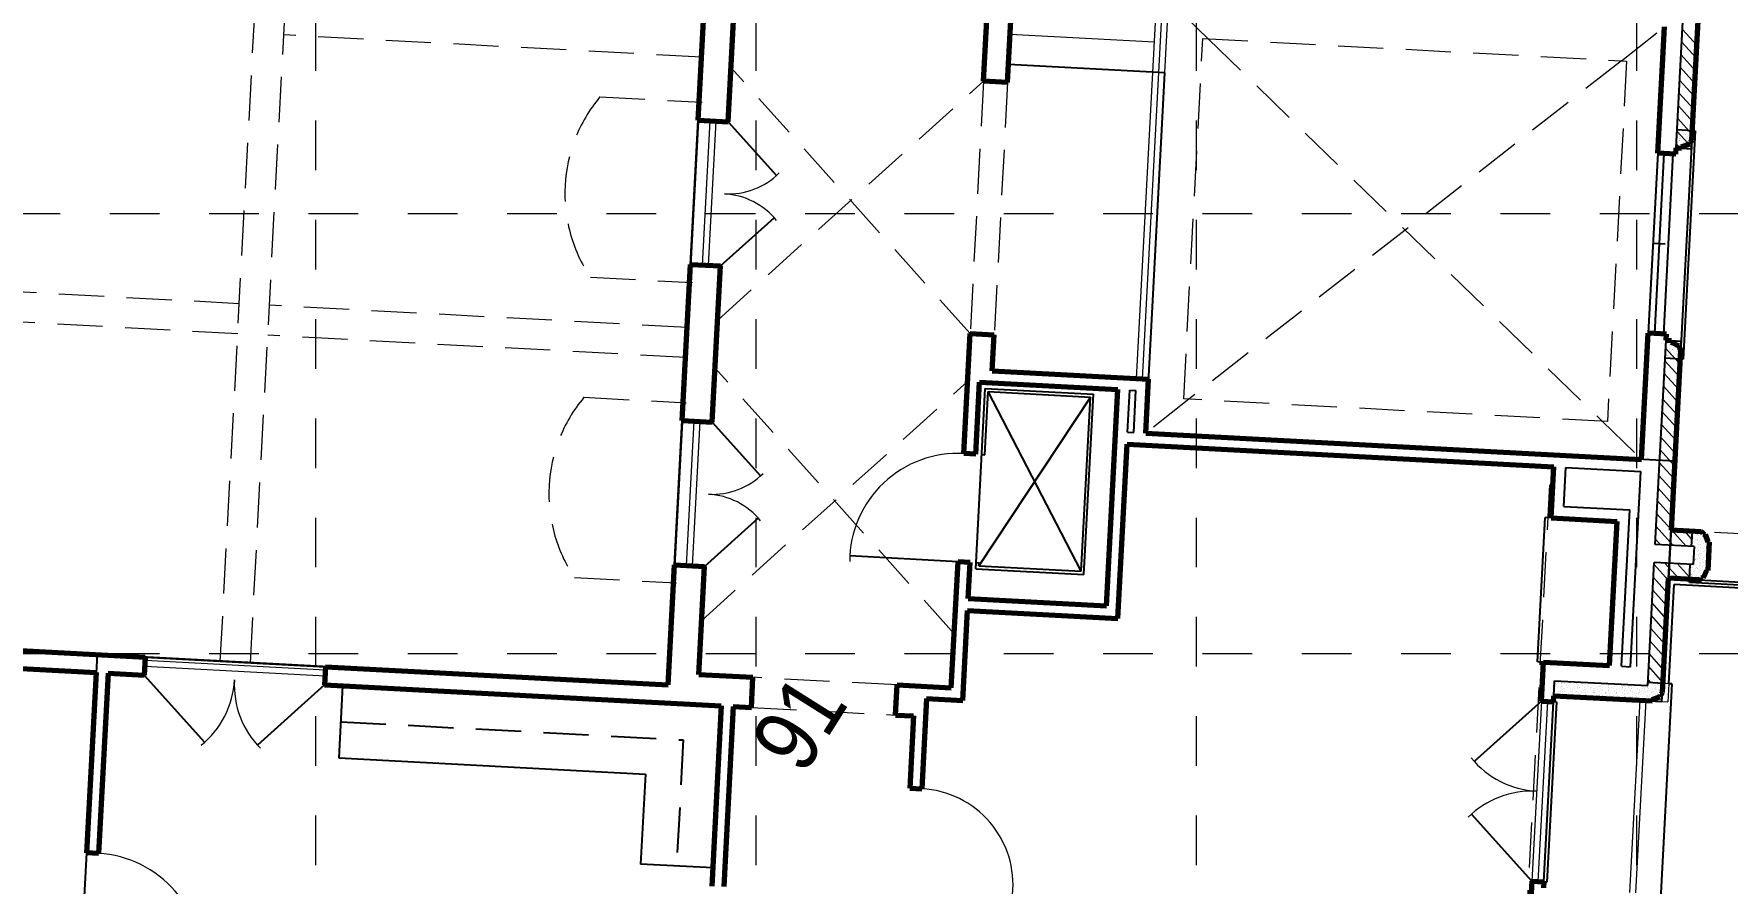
# Model space of a CAD drawing. Extents: x -66 to 9312, y 2290 to 8156.
# Drawn here: x 6432 to 6994, y 5439 to 5722 of the extents above; entities that cross this region are included whole.
import ezdxf
from ezdxf.enums import TextEntityAlignment as Align

# ---------------------------------------------------------------- set-up
doc = ezdxf.new("R2010")
doc.units = 0
doc.header["$LTSCALE"] = 120
doc.header["$MEASUREMENT"] = 0
doc.linetypes.add('HIDDEN', pattern=[0.375, 0.125, -0.125, 0.125])
doc.linetypes.add('HIDDEN2', pattern=[0.1875, 0.125, -0.0625])
doc.layers.get('0').update_dxf_attribs({"linetype": 'CONTINUOUS'})
for name, color, linetype, lineweight in [('A-Clng', 161, 'HIDDEN2', 15), ('A-Detl-05', 8, 'CONTINUOUS', 5), ('A-Flor-Case', 10, 'CONTINUOUS', 25), ('A-Flor-Strs', 11, 'CONTINUOUS', 20), ('A-Wall', 50, 'CONTINUOUS', 70), ('A-Wall-Blow', 30, 'CONTINUOUS', 25), ('A-Wall-Comp', 22, 'CONTINUOUS', 25), ('A-Wall-Patt', 12, 'CONTINUOUS', 20), ('CTEXT', 4, 'CONTINUOUS', 25)]:
    doc.layers.add(name, color=color, linetype=linetype, lineweight=lineweight)
doc.layers.add('Area', color=164, linetype='CONTINUOUS', lineweight=25, plot=False)
doc.layers.add('GRID', color=254, linetype='HIDDEN')
doc.styles.get("Standard").update_dxf_attribs({"font": 'ARIAL.TTF', "width": 0.85})

msp = doc.modelspace()

# ---------------------------------------------------------------- linework, layer by layer
at = {"color": 0, "linetype": 'ByBlock', "lineweight": -2}
for p, q in [((6662.31, 5692.4), (6678.35, 5674.56)), ((6659.76, 5644.47), (6677.61, 5660.52)), ((6657, 5592.54), (6673.05, 5574.7)), ((6654.46, 5544.61), (6672.31, 5560.66)), ((6738.66, 5546.15), (6702.71, 5548.06)), ((6468.28, 5508.43), (6488.34, 5486.12)), ((6528.19, 5505.25), (6505.89, 5485.19)), ((6932.47, 5499.81), (6910.17, 5479.75)), ((6929.29, 5439.89), (6909.23, 5462.2))]:
    msp.add_line(p, q, dxfattribs=at)
at = {"color": 0, "linetype": 'ByBlock'}
for p, q in [((6971.19, 5682.01), (6968.01, 5622.1)), ((6976.18, 5681.75), (6973, 5621.83)), ((6976.18, 5681.75), (6975.18, 5681.8)), ((6973, 5621.83), (6972, 5621.88)), ((6981.64, 5539.26), (6981.69, 5540.25)), ((7029.57, 5536.71), (6981.64, 5539.26)), ((6975.84, 5505.52), (6971.81, 5429.62)), ((6975.84, 5505.52), (6974.84, 5505.57)), ((6937.47, 5499.54), (6934.29, 5439.63)), ((6937.47, 5499.54), (6936.47, 5499.6)), ((6934.29, 5439.63), (6933.29, 5439.68))]:
    msp.add_line(p, q, dxfattribs=at)
at = {"color": 40, "linetype": 'ByBlock'}
msp.add_line((6973.19, 5681.9), (6970.01, 5621.99), dxfattribs=at)
at = {"color": 4, "linetype": 'ByBlock'}
msp.add_line((6969.6, 5652.05), (6973.59, 5651.84), dxfattribs=at)
at = {"color": 8, "linetype": 'ByBlock', "lineweight": 5}
for centre, radius, start, end in [((6662.31, 5692.4), 24, 266.9609, 314.8268), ((6659.76, 5644.47), 24, 39.0949, 86.9609), ((6738.66, 5546.15), 36, 86.9609, 179.8268), ((6657, 5592.54), 24, 266.9609, 314.8268), ((6654.46, 5544.61), 24, 39.0949, 86.9609), ((6932.47, 5499.81), 30, 219.0949, 266.9609), ((6724.94, 5438.72), 32, 354.0949, 86.9609), ((6929.29, 5439.89), 30, 86.9609, 134.8268), ((6451.21, 5413.2), 36, 354.0949, 86.9609)]:
    msp.add_arc(centre, radius, start, end, dxfattribs=at)
for centre, start_param, end_param in [((6468.28, 5508.43), 3.038529, 3.873948), ((6528.19, 5505.25), 0.732355, 1.567774)]:
    msp.add_ellipse(centre, major_axis=(-21.21, 21.21), ratio=1, start_param=start_param, end_param=end_param, dxfattribs=at)
at = {"layer": 'A-Clng', "color": 7}
for p, q in [((6493.56, 5513.1), (6510.95, 5840.63)), ((6503.55, 5512.57), (6520.94, 5840.1)), ((6821.74, 5719.99), (6808.65, 5732.7)), ((6959.05, 5712.7), (6973.42, 5723.95)), ((6653.43, 5713.9), (6514.63, 5721.27)), ((6813.63, 5600.25), (6819.99, 5720.08)), ((6819.99, 5720.08), (6960.8, 5712.6)), ((6821.74, 5719.99), (6952.69, 5592.87)), ((6742.69, 5622.04), (6663.26, 5710.38)), ((6959.05, 5712.7), (6815.38, 5600.16)), ((6960.8, 5712.6), (6954.43, 5592.77)), ((6658.81, 5626.49), (6747.14, 5705.92)), ((6747.14, 5705.92), (6742.69, 5622.04)), ((6755.13, 5705.5), (6750.68, 5621.62)), ((6619.68, 5700.67), (6653.64, 5698.87)), ((6499.87, 5631.93), (6361.07, 5639.3)), ((6616.5, 5640.76), (6650.46, 5638.96)), ((6499.34, 5621.94), (6360.54, 5629.31)), ((6648.66, 5624.03), (6509.86, 5631.4)), ((6648.13, 5614.04), (6509.33, 5621.41)), ((6737.39, 5522.18), (6657.96, 5610.52)), ((6653.5, 5526.64), (6741.84, 5606.06)), ((6614.38, 5600.81), (6648.33, 5599.01)), ((6815.38, 5600.16), (6801.01, 5588.9)), ((6954.43, 5592.77), (6813.63, 5600.25)), ((6952.69, 5592.87), (6965.78, 5580.15)), ((6927.34, 5421.97), (6935.61, 5577.75)), ((7027.47, 5553.85), (6985.53, 5556.07)), ((6611.2, 5540.9), (6645.15, 5539.1)), ((6984.68, 5540.1), (7026.62, 5537.87)), ((6718.46, 5505.16), (6670.52, 5507.71)), ((6669.99, 5497.72), (6717.93, 5495.18))]:
    msp.add_line(p, q, dxfattribs=at)
for centre in [(6658.04, 5668.59), (6652.74, 5568.74)]:
    msp.add_arc(centre, 50, 140.091, 213.8308, dxfattribs=at)
at = {"layer": 'A-Detl-05', "color": 7}
for p, q in [((6972.68, 5502.68), (6972.52, 5499.69)), ((6974.84, 5505.57), (6972.84, 5505.68)), ((6974.84, 5505.57), (6974.52, 5499.58)), ((6932.47, 5499.81), (6929.29, 5439.89)), ((6934.47, 5499.7), (6931.29, 5439.79)), ((6969.28, 5499.86), (6974.52, 5499.58)), ((6447.21, 5413.41), (6449.12, 5449.36))]:
    msp.add_line(p, q, dxfattribs=at)
at = {"layer": 'A-Flor-Case', "color": 7}
for p, q in [((6744.54, 5543.83), (6747.73, 5603.75)), ((6747.73, 5603.75), (6783.67, 5601.84)), ((6782.62, 5600.89), (6745.6, 5544.78)), ((6747.56, 5581.73), (6748.67, 5602.7)), ((6748.67, 5602.7), (6782.62, 5600.89)), ((6779.55, 5542.98), (6748.67, 5602.7)), ((6779.55, 5542.98), (6782.62, 5600.89)), ((6780.49, 5541.92), (6783.67, 5601.84)), ((6746.56, 5581.78), (6747.56, 5581.73)), ((6931.17, 5512.89), (6933.71, 5560.83)), ((6935.71, 5560.72), (6933.71, 5560.83)), ((6744.54, 5543.83), (6780.49, 5541.92)), ((6744.65, 5545.83), (6745.65, 5545.78)), ((6745.6, 5544.78), (6745.65, 5545.78)), ((6745.6, 5544.78), (6779.55, 5542.98)), ((6933.16, 5512.79), (6931.17, 5512.89)), ((6534.19, 5504.93), (6532.91, 5480.96)), ((6532.91, 5480.96), (6634.77, 5475.56)), ((6634.77, 5475.56), (6633.18, 5445.6)), ((6657.15, 5444.33), (6633.18, 5445.6))]:
    msp.add_line(p, q, dxfattribs=at)
at = {"layer": 'A-Flor-Case', "color": 7, "linetype": 'HIDDEN2'}
for p, q in [((6533.55, 5492.95), (6647.39, 5486.9)), ((6647.39, 5486.9), (6645.16, 5444.96))]:
    msp.add_line(p, q, dxfattribs=at)
at = {"layer": 'A-Flor-Strs', "color": 7}
for p, q in [((6797.97, 5607.09), (6806.35, 5764.87)), ((6799.97, 5606.98), (6808.35, 5764.76)), ((6801.97, 5606.88), (6810.34, 5764.65)), ((6755.98, 5721.48), (6803.91, 5718.93)), ((6755.45, 5711.49), (6803.38, 5708.95)), ((6653.77, 5644.79), (6656.31, 5692.72)), ((6655.77, 5644.68), (6658.31, 5692.61)), ((6648.47, 5544.93), (6651.01, 5592.86)), ((6650.46, 5544.82), (6653.01, 5592.75)), ((6468.54, 5513.42), (6528.46, 5510.24)), ((6468.44, 5511.43), (6528.35, 5508.24)), ((6961.89, 5436.16), (6965.28, 5500.07)), ((6963.89, 5436.05), (6967.28, 5499.96))]:
    msp.add_line(p, q, dxfattribs=at)
at = {"layer": 'A-Wall', "color": 7}
for p, q in [((6747.14, 5705.92), (6753.4, 5823.76)), ((6755.13, 5705.5), (6758.42, 5767.41)), ((6652.32, 5692.93), (6655.08, 5744.86)), ((6662.31, 5692.4), (6665.06, 5744.33)), ((6982.44, 5686.42), (6985.62, 5746.34)), ((6971.19, 5682.01), (6973.42, 5723.95)), ((6755.13, 5705.5), (6747.14, 5705.92)), ((6652.32, 5692.93), (6662.31, 5692.4)), ((6977.18, 5681.69), (6977.29, 5683.69)), ((6977.29, 5683.69), (6979.03, 5683.6)), ((6977.29, 5683.69), (6979.03, 5683.6)), ((6979.06, 5684.1), (6979.03, 5683.6)), ((6979.06, 5684.1), (6981.61, 5684.96)), ((6981.65, 5685.71), (6981.61, 5684.96)), ((6977.18, 5681.69), (6971.19, 5682.01)), ((6647.02, 5593.07), (6649.77, 5645)), ((6649.77, 5645), (6659.76, 5644.47)), ((6657, 5592.54), (6659.76, 5644.47)), ((6740.57, 5582.1), (6742.69, 5622.04)), ((6742.69, 5622.04), (6750.68, 5621.62)), ((6750.04, 5609.63), (6750.68, 5621.62)), ((6965.78, 5580.15), (6968.01, 5622.1)), ((6974, 5621.78), (6968.01, 5622.1)), ((6973.89, 5619.78), (6974, 5621.78)), ((6973.89, 5619.78), (6975.64, 5619.69)), ((6973.89, 5619.78), (6975.64, 5619.69)), ((6978.73, 5616.52), (6975.55, 5556.6)), ((6975.61, 5619.19), (6975.64, 5619.69)), ((6975.61, 5619.19), (6978.06, 5618.06)), ((6978.02, 5617.31), (6978.06, 5618.06)), ((6750.04, 5609.63), (6801.97, 5606.88)), ((6744.56, 5581.89), (6745.83, 5605.85)), ((6745.83, 5605.85), (6791.77, 5603.41)), ((6787.95, 5531.51), (6791.77, 5603.41)), ((6801.01, 5588.9), (6801.97, 5606.88)), ((6647.02, 5593.07), (6657, 5592.54)), ((6801.01, 5588.9), (6965.78, 5580.15)), ((6744.56, 5581.89), (6740.57, 5582.1)), ((6791.73, 5527.31), (6794.81, 5585.23)), ((6794.81, 5585.23), (6936.61, 5577.7)), ((6935.71, 5560.72), (6936.61, 5577.7)), ((6935.71, 5560.72), (6957.68, 5559.55)), ((6955.13, 5511.62), (6957.68, 5559.55)), ((6985.53, 5556.07), (6975.55, 5556.6)), ((6986.24, 5555.28), (6986.99, 5555.24)), ((6987.86, 5552.69), (6986.99, 5555.24)), ((6987.85, 5543.18), (6988.36, 5552.67)), ((6988.36, 5552.67), (6987.86, 5552.69)), ((6642.35, 5505.2), (6644.47, 5545.14)), ((6644.47, 5545.14), (6654.46, 5544.61)), ((6652.55, 5508.66), (6654.46, 5544.61)), ((6736.43, 5504.21), (6738.66, 5546.15)), ((6742.65, 5545.94), (6738.66, 5546.15)), ((6742.02, 5533.95), (6742.65, 5545.94)), ((6987.35, 5543.21), (6986.22, 5540.76)), ((6987.85, 5543.18), (6987.35, 5543.21)), ((6972.68, 5502.68), (6974.7, 5540.63)), ((6984.68, 5540.1), (6974.7, 5540.63)), ((6985.47, 5540.8), (6986.22, 5540.76)), ((6742.02, 5533.95), (6787.95, 5531.51)), ((6740.21, 5500), (6741.8, 5529.96)), ((6741.8, 5529.96), (6791.73, 5527.31)), ((6354.76, 5520.47), (6468.6, 5514.42)), ((6354.44, 5514.47), (6452.3, 5509.28)), ((6468.6, 5514.42), (6468.28, 5508.43)), ((6452.3, 5509.28), (6449.12, 5449.36)), ((6456.3, 5509.07), (6453.11, 5449.15)), ((6456.3, 5509.07), (6468.28, 5508.43)), ((6528.51, 5511.24), (6528.19, 5505.25)), ((6528.51, 5511.24), (6642.35, 5505.2)), ((6652.55, 5508.66), (6670.52, 5507.71)), ((6669.99, 5497.72), (6670.52, 5507.71)), ((6932.47, 5499.81), (6933.16, 5512.79)), ((6933.16, 5512.79), (6955.13, 5511.62)), ((6528.19, 5505.25), (6660.01, 5498.25)), ((6717.93, 5495.18), (6718.46, 5505.16)), ((6718.46, 5505.16), (6736.43, 5504.21)), ((6660.01, 5498.25), (6656.83, 5438.33)), ((6664, 5498.04), (6660.82, 5438.12)), ((6664, 5498.04), (6669.99, 5497.72)), ((6728.23, 5500.64), (6726.64, 5470.68)), ((6728.23, 5500.64), (6740.21, 5500)), ((6932.47, 5499.81), (6936.47, 5499.6)), ((6936.47, 5499.6), (6936.57, 5501.59)), ((6936.57, 5501.59), (6969.28, 5499.86)), ((6969.31, 5500.36), (6969.28, 5499.86)), ((6969.31, 5500.36), (6971.85, 5501.22)), ((6971.89, 5501.97), (6971.85, 5501.22)), ((6717.93, 5495.18), (6723.92, 5494.86)), ((6723.92, 5494.86), (6722.65, 5470.89)), ((6722.65, 5470.89), (6726.64, 5470.68)), ((6453.11, 5449.15), (6449.12, 5449.36)), ((6929.29, 5439.89), (6928.34, 5421.92)), ((6929.29, 5439.89), (6933.29, 5439.68)), ((6933.29, 5439.68), (6933.18, 5437.68))]:
    msp.add_line(p, q, dxfattribs=at)
for centre, start, end in [((6981.69, 5686.46), 266.9609, 356.9608), ((6977.98, 5616.56), 356.9608, 86.9608), ((6985.49, 5555.32), 356.9608, 86.9608), ((6984.72, 5540.84), 266.9609, 356.9608), ((6971.93, 5502.72), 266.9609, 356.9608)]:
    msp.add_arc(centre, 0.75, start, end, dxfattribs=at)
at = {"layer": 'A-Wall-Blow', "color": 7, "linetype": 'Continuous'}
for p, q in [((6649.77, 5645), (6652.32, 5692.93)), ((6983.6, 5689.36), (6979.57, 5613.47)), ((6982.6, 5689.42), (6983.6, 5689.36)), ((6979.03, 5683.6), (6982.28, 5683.42)), ((6982.44, 5686.42), (6982.28, 5683.42)), ((6975.64, 5619.69), (6978.89, 5619.51)), ((6978.73, 5616.52), (6978.89, 5619.51)), ((6979.57, 5613.47), (6978.57, 5613.52)), ((6644.47, 5545.14), (6647.02, 5593.07)), ((6974.84, 5505.57), (6976.59, 5538.52)), ((7054.48, 5534.39), (6976.59, 5538.52)), ((6468.6, 5514.42), (6528.51, 5511.24))]:
    msp.add_line(p, q, dxfattribs=at)
at = {"layer": 'A-Wall-Comp', "color": 7}
for p, q in [((6977.29, 5683.69), (6980.89, 5751.59)), ((6982.6, 5689.42), (6977.6, 5689.68)), ((6970.29, 5551.88), (6973.89, 5619.78)), ((6978.57, 5613.52), (6973.58, 5613.79)), ((6795.02, 5589.22), (6795.76, 5603.2)), ((6795.76, 5603.2), (6797.76, 5603.09)), ((6797.02, 5589.11), (6797.76, 5603.09)), ((6795.02, 5589.22), (6797.02, 5589.11)), ((6939.91, 5564.5), (6940.6, 5577.49)), ((6940.6, 5577.49), (6965.57, 5576.16)), ((6962.12, 5511.25), (6965.57, 5576.16)), ((6939.91, 5564.5), (6961.88, 5563.34)), ((6959.13, 5511.41), (6961.88, 5563.34)), ((6982.54, 5556.23), (6982.27, 5551.24)), ((6983.27, 5551.19), (6970.29, 5551.88)), ((6983.27, 5551.19), (6982.95, 5545.19)), ((6967.8, 5504.94), (6969.97, 5545.88)), ((6982.95, 5545.19), (6969.97, 5545.88)), ((6981.69, 5540.25), (6981.95, 5545.25)), ((6959.13, 5511.41), (6962.12, 5511.25)), ((6936.57, 5501.59), (6936.84, 5506.59)), ((6936.84, 5506.59), (6967.8, 5504.94)), ((6972.84, 5505.68), (6967.85, 5505.94))]:
    msp.add_line(p, q, dxfattribs=at)
at = {"layer": 'A-Wall-Patt', "color": 7}
for p, q in [((6984.11, 5717.85), (6979.38, 5723.11)), ((6983.88, 5713.61), (6979.15, 5718.87)), ((6983.43, 5705.14), (6978.7, 5710.4)), ((6983.66, 5709.38), (6978.93, 5714.63)), ((6983.21, 5700.9), (6978.48, 5706.16)), ((6982.98, 5696.67), (6978.25, 5701.92)), ((6982.53, 5688.19), (6977.8, 5693.45)), ((6982.76, 5692.43), (6978.03, 5697.69)), ((6982.31, 5683.96), (6977.58, 5689.21)), ((6977.62, 5689.17), (6977.62, 5689.17)), ((6977.79, 5689.35), (6977.79, 5689.35)), ((6977.92, 5688.1), (6977.92, 5688.1)), ((6978.21, 5689.4), (6978.21, 5689.4)), ((6978.25, 5688.88), (6978.25, 5688.88)), ((6978.98, 5689.32), (6978.98, 5689.32)), ((6979.74, 5688.71), (6979.74, 5688.71)), ((6979.84, 5688.06), (6979.84, 5688.06)), ((6980.32, 5688.07), (6980.32, 5688.07)), ((6980.5, 5688.25), (6980.5, 5688.25)), ((6980.87, 5688.31), (6980.87, 5688.31)), ((6980.91, 5689.28), (6980.91, 5689.28)), ((6981.23, 5687.91), (6981.23, 5687.91)), ((6981.34, 5689.07), (6981.34, 5689.07)), ((6981.77, 5688.03), (6981.77, 5688.03)), ((6982.28, 5689.38), (6982.28, 5689.38)), ((6978.57, 5683.62), (6977.35, 5684.98)), ((6977.37, 5685.18), (6977.37, 5685.18)), ((6977.87, 5685.4), (6977.87, 5685.4)), ((6978.24, 5683.72), (6978.24, 5683.72)), ((6978.33, 5686.12), (6978.33, 5686.12)), ((6978.36, 5687.52), (6978.36, 5687.52)), ((6978.4, 5686.83), (6978.4, 5686.83)), ((6978.42, 5686.7), (6978.42, 5686.7)), ((6978.46, 5686.17), (6978.46, 5686.17)), ((6978.51, 5686.3), (6978.51, 5686.3)), ((6978.53, 5684.13), (6978.53, 5684.13)), ((6978.57, 5684.81), (6978.57, 5684.81)), ((6978.63, 5683.99), (6978.63, 5683.99)), ((6978.69, 5687.24), (6978.69, 5687.24)), ((6978.73, 5684.15), (6978.73, 5684.15)), ((6978.84, 5686.76), (6978.84, 5686.76)), ((6979.35, 5687.13), (6979.35, 5687.13)), ((6979.58, 5685.6), (6979.58, 5685.6)), ((6979.8, 5685.36), (6979.8, 5685.36)), ((6980.76, 5686.72), (6980.76, 5686.72)), ((6980.93, 5687.49), (6980.93, 5687.49)), ((6980.94, 5687.51), (6980.94, 5687.51)), ((6980.98, 5686.96), (6980.98, 5686.96)), ((6981.03, 5685.02), (6981.03, 5685.02)), ((6981.08, 5685.6), (6981.08, 5685.6)), ((6981.08, 5684.8), (6981.08, 5684.8)), ((6981.21, 5685.2), (6981.21, 5685.2)), ((6982.05, 5686.03), (6982.05, 5686.03)), ((6982.12, 5686.27), (6982.12, 5686.27)), ((6978.48, 5611.93), (6973.76, 5617.19)), ((6974.19, 5614.62), (6974.19, 5614.62)), ((6974.36, 5614.79), (6974.36, 5614.79)), ((6974.4, 5614.75), (6974.4, 5614.75)), ((6974.45, 5617.45), (6974.45, 5617.45)), ((6974.49, 5618.67), (6974.49, 5618.67)), ((6974.73, 5614.85), (6974.73, 5614.85)), ((6974.89, 5617.96), (6974.89, 5617.96)), ((6974.96, 5619.21), (6974.96, 5619.21)), ((6975.02, 5615.25), (6975.02, 5615.25)), ((6975.06, 5617.84), (6975.06, 5617.84)), ((6975.13, 5617.03), (6975.13, 5617.03)), ((6975.17, 5616.5), (6975.17, 5616.5)), ((6975.18, 5618.36), (6975.18, 5618.36)), ((6975.21, 5615.62), (6975.21, 5615.62)), ((6975.28, 5615.14), (6975.28, 5615.14)), ((6975.37, 5616.11), (6975.37, 5616.11)), ((6975.45, 5619.61), (6975.45, 5619.61)), ((6975.51, 5618.67), (6975.51, 5618.67)), ((6978.71, 5616.17), (6975.54, 5619.69)), ((6976.07, 5616.72), (6976.07, 5616.72)), ((6976.17, 5616.57), (6976.17, 5616.57)), ((6976.33, 5614.71), (6976.33, 5614.71)), ((6976.35, 5616.74), (6976.35, 5616.74)), ((6976.37, 5617.41), (6976.37, 5617.41)), ((6977.19, 5617.57), (6977.19, 5617.57)), ((6977.28, 5615.52), (6977.28, 5615.52)), ((6977.29, 5616.07), (6977.29, 5616.07)), ((6977.57, 5615.93), (6977.57, 5615.93)), ((6977.64, 5617.82), (6977.64, 5617.82)), ((6977.68, 5617.29), (6977.68, 5617.29)), ((6977.79, 5615.93), (6977.79, 5615.93)), ((6977.85, 5615.11), (6977.85, 5615.11)), ((6978.26, 5614.67), (6978.26, 5614.67)), ((6978.26, 5607.7), (6973.53, 5612.95)), ((6975.34, 5614.32), (6975.34, 5614.32)), ((6975.38, 5613.8), (6975.38, 5613.8)), ((6977.07, 5613.69), (6977.07, 5613.69)), ((6977.89, 5614.58), (6977.89, 5614.58)), ((6977.91, 5614.52), (6977.91, 5614.52)), ((6978.45, 5614.28), (6978.45, 5614.28)), ((6977.81, 5599.22), (6973.08, 5604.48)), ((6978.03, 5603.46), (6973.31, 5608.72)), ((6977.58, 5594.99), (6972.86, 5600.24)), ((6977.36, 5590.75), (6972.63, 5596.01)), ((6976.91, 5582.28), (6972.18, 5587.53)), ((6977.13, 5586.51), (6972.41, 5591.77)), ((6976.68, 5578.04), (6971.96, 5583.3)), ((6976.46, 5573.8), (6971.73, 5579.06)), ((6976.01, 5565.33), (6971.28, 5570.59)), ((6976.23, 5569.57), (6971.51, 5574.82)), ((6975.78, 5561.09), (6971.06, 5566.35)), ((6975.56, 5556.86), (6970.83, 5562.11)), ((6972.05, 5551.78), (6970.38, 5553.64)), ((6976.29, 5551.56), (6970.61, 5557.88)), ((6980.53, 5551.33), (6975.8, 5556.59)), ((6982.4, 5553.73), (6980.03, 5556.36)), ((6982.59, 5554.83), (6982.59, 5554.83)), ((6982.89, 5554.34), (6982.89, 5554.34)), ((6983.11, 5553.92), (6983.11, 5553.92)), ((6983.55, 5553.43), (6983.55, 5553.43)), ((6983.6, 5556.13), (6983.6, 5556.13)), ((6984.07, 5554.87), (6984.07, 5554.87)), ((6984.1, 5553.14), (6984.1, 5553.14)), ((6984.25, 5555.04), (6984.25, 5555.04)), ((6984.27, 5555.78), (6984.27, 5555.78)), ((6984.31, 5555.26), (6984.31, 5555.26)), ((6984.39, 5553.55), (6984.39, 5553.55)), ((6984.42, 5553.89), (6984.42, 5553.89)), ((6984.48, 5553.07), (6984.48, 5553.07)), ((6984.52, 5554.79), (6984.52, 5554.79)), ((6985.09, 5555.87), (6985.09, 5555.87)), ((6985.44, 5555.01), (6985.44, 5555.01)), ((6985.48, 5553.39), (6985.48, 5553.39)), ((6985.81, 5552.82), (6985.81, 5552.82)), ((6986.45, 5554.75), (6986.45, 5554.75)), ((6986.64, 5553.81), (6986.64, 5553.81)), ((6986.78, 5553.76), (6986.78, 5553.76)), ((6986.93, 5554.68), (6986.93, 5554.68)), ((6986.94, 5554.22), (6986.94, 5554.22)), ((6986.95, 5553.94), (6986.95, 5553.94)), ((6987, 5553.86), (6987, 5553.86)), ((6987.04, 5553.34), (6987.04, 5553.34)), ((6987.41, 5553.35), (6987.41, 5553.35)), ((6982.48, 5552.21), (6982.48, 5552.21)), ((6982.74, 5551.23), (6982.74, 5551.23)), ((6983.3, 5548.26), (6983.3, 5548.26)), ((6983.4, 5550.88), (6983.4, 5550.88)), ((6983.83, 5550.87), (6983.83, 5550.87)), ((6983.94, 5550.03), (6983.94, 5550.03)), ((6984.07, 5547.33), (6984.07, 5547.33)), ((6984.23, 5550.44), (6984.23, 5550.44)), ((6984.37, 5549.47), (6984.37, 5549.47)), ((6984.41, 5552.18), (6984.41, 5552.18)), ((6984.52, 5552.55), (6984.52, 5552.55)), ((6984.54, 5547.82), (6984.54, 5547.82)), ((6984.63, 5551.18), (6984.63, 5551.18)), ((6984.69, 5550.37), (6984.69, 5550.37)), ((6984.73, 5549.84), (6984.73, 5549.84)), ((6984.79, 5551.82), (6984.79, 5551.82)), ((6984.84, 5548.48), (6984.84, 5548.48)), ((6984.91, 5547.66), (6984.91, 5547.66)), ((6984.95, 5547.14), (6984.95, 5547.14)), ((6984.97, 5551.99), (6984.97, 5551.99)), ((6985.12, 5548.79), (6985.12, 5548.79)), ((6985.23, 5548.22), (6985.23, 5548.22)), ((6985.28, 5551.9), (6985.28, 5551.9)), ((6985.33, 5550.84), (6985.33, 5550.84)), ((6985.51, 5548.77), (6985.51, 5548.77)), ((6985.69, 5548.94), (6985.69, 5548.94)), ((6986.29, 5549.43), (6986.29, 5549.43)), ((6986.33, 5547.59), (6986.33, 5547.59)), ((6986.34, 5552.14), (6986.34, 5552.14)), ((6986.49, 5550.7), (6986.49, 5550.7)), ((6986.53, 5549.77), (6986.53, 5549.77)), ((6986.62, 5548), (6986.62, 5548)), ((6986.78, 5551.11), (6986.78, 5551.11)), ((6987.14, 5551.97), (6987.14, 5551.97)), ((6987.15, 5548.18), (6987.15, 5548.18)), ((6987.21, 5551.16), (6987.21, 5551.16)), ((6987.25, 5550.63), (6987.25, 5550.63)), ((6987.26, 5550.8), (6987.26, 5550.8)), ((6987.35, 5549.27), (6987.35, 5549.27)), ((6987.42, 5548.45), (6987.42, 5548.45)), ((6987.46, 5547.93), (6987.46, 5547.93)), ((6987.49, 5550.72), (6987.49, 5550.72)), ((6987.66, 5549.46), (6987.66, 5549.46)), ((6987.67, 5550.89), (6987.67, 5550.89)), ((6987.82, 5552.57), (6987.82, 5552.57)), ((6988.27, 5552.1), (6988.27, 5552.1)), ((6974.66, 5539.91), (6969.93, 5545.17)), ((6978.22, 5540.44), (6973.49, 5545.7)), ((6981.73, 5541.02), (6977.73, 5545.47)), ((6982.14, 5541.64), (6982.14, 5541.64)), ((6982.19, 5544.34), (6982.19, 5544.34)), ((6982.26, 5541.9), (6982.26, 5541.9)), ((6982.26, 5541.83), (6982.26, 5541.83)), ((6982.42, 5545.01), (6982.42, 5545.01)), ((6982.44, 5542), (6982.44, 5542)), ((6982.54, 5544.98), (6982.54, 5544.98)), ((6982.6, 5544.16), (6982.6, 5544.16)), ((6982.64, 5543.64), (6982.64, 5543.64)), ((6982.75, 5542.27), (6982.75, 5542.27)), ((6982.81, 5541.46), (6982.81, 5541.46)), ((6983.11, 5543), (6983.11, 5543)), ((6983.25, 5545.56), (6983.25, 5545.56)), ((6983.28, 5542.83), (6983.28, 5542.83)), ((6983.52, 5546.82), (6983.52, 5546.82)), ((6983.62, 5543.81), (6983.62, 5543.81)), ((6983.7, 5547), (6983.7, 5547)), ((6983.78, 5546.92), (6983.78, 5546.92)), ((6983.91, 5544.22), (6983.91, 5544.22)), ((6984.07, 5541.6), (6984.07, 5541.6)), ((6984.11, 5544.3), (6984.11, 5544.3)), ((6984.22, 5546.92), (6984.22, 5546.92)), ((6984.24, 5543.77), (6984.24, 5543.77)), ((6984.42, 5543.95), (6984.42, 5543.95)), ((6984.8, 5542.57), (6984.8, 5542.57)), ((6984.96, 5545.68), (6984.96, 5545.68)), ((6985.03, 5542.96), (6985.03, 5542.96)), ((6985.05, 5545.77), (6985.05, 5545.77)), ((6985.12, 5544.95), (6985.12, 5544.95)), ((6985.16, 5544.43), (6985.16, 5544.43)), ((6985.18, 5545.52), (6985.18, 5545.52)), ((6985.26, 5544.77), (6985.26, 5544.77)), ((6985.26, 5543.06), (6985.26, 5543.06)), ((6985.33, 5542.25), (6985.33, 5542.25)), ((6985.37, 5541.72), (6985.37, 5541.72)), ((6985.98, 5541.73), (6985.98, 5541.73)), ((6985.99, 5541.56), (6985.99, 5541.56)), ((6986.04, 5544.26), (6986.04, 5544.26)), ((6986.15, 5546.88), (6986.15, 5546.88)), ((6986.17, 5544.48), (6986.17, 5544.48)), ((6986.23, 5545.72), (6986.23, 5545.72)), ((6986.3, 5541.78), (6986.3, 5541.78)), ((6986.4, 5545.89), (6986.4, 5545.89)), ((6986.46, 5544.89), (6986.46, 5544.89)), ((6986.94, 5542.67), (6986.94, 5542.67)), ((6986.96, 5542.92), (6986.96, 5542.92)), ((6987.11, 5545.48), (6987.11, 5545.48)), ((6987.12, 5542.85), (6987.12, 5542.85)), ((6987.25, 5546.72), (6987.25, 5546.72)), ((6987.34, 5543.24), (6987.34, 5543.24)), ((6987.5, 5546.35), (6987.5, 5546.35)), ((6987.57, 5546.56), (6987.57, 5546.56)), ((6987.63, 5545.74), (6987.63, 5545.74)), ((6987.67, 5545.22), (6987.67, 5545.22)), ((6987.78, 5543.85), (6987.78, 5543.85)), ((6974.21, 5531.44), (6969.48, 5536.69)), ((6974.43, 5535.67), (6969.71, 5540.93)), ((6982.86, 5540.93), (6982.86, 5540.93)), ((6983, 5540.39), (6983, 5540.39)), ((6983.46, 5540.7), (6983.46, 5540.7)), ((6983.75, 5541.11), (6983.75, 5541.11)), ((6984.93, 5540.35), (6984.93, 5540.35)), ((6984.96, 5540.72), (6984.96, 5540.72)), ((6985.14, 5540.9), (6985.14, 5540.9)), ((6986.01, 5541.37), (6986.01, 5541.37)), ((6973.99, 5527.2), (6969.26, 5532.46)), ((6973.76, 5522.96), (6969.03, 5528.22)), ((6973.31, 5514.49), (6968.58, 5519.75)), ((6973.54, 5518.73), (6968.81, 5523.98)), ((6973.09, 5510.25), (6968.36, 5515.51)), ((6972.86, 5506.02), (6968.13, 5511.27)), ((6936.75, 5504.79), (6936.75, 5504.79)), ((6936.79, 5504.26), (6936.79, 5504.26)), ((6936.9, 5502.9), (6936.9, 5502.9)), ((6936.96, 5502.08), (6936.96, 5502.08)), ((6937.17, 5505.08), (6937.17, 5505.08)), ((6937.28, 5504.54), (6937.28, 5504.54)), ((6937.35, 5505.25), (6937.35, 5505.25)), ((6937.58, 5502.44), (6937.58, 5502.44)), ((6937.74, 5505.55), (6937.74, 5505.55)), ((6938.07, 5502.2), (6938.07, 5502.2)), ((6938.19, 5506.08), (6938.19, 5506.08)), ((6938.24, 5503.14), (6938.24, 5503.14)), ((6938.28, 5505.84), (6938.28, 5505.84)), ((6938.91, 5503.03), (6938.91, 5503.03)), ((6938.95, 5504.36), (6938.95, 5504.36)), ((6939.2, 5506.39), (6939.2, 5506.39)), ((6939.2, 5504.5), (6939.2, 5504.5)), ((6939.24, 5504.76), (6939.24, 5504.76)), ((6939.27, 5505.58), (6939.27, 5505.58)), ((6939.31, 5505.05), (6939.31, 5505.05)), ((6939.41, 5503.69), (6939.41, 5503.69)), ((6939.48, 5502.87), (6939.48, 5502.87)), ((6939.52, 5502.35), (6939.52, 5502.35)), ((6939.87, 5503.98), (6939.87, 5503.98)), ((6940.05, 5504.15), (6940.05, 5504.15)), ((6940.13, 5503.12), (6940.13, 5503.12)), ((6940.17, 5503.1), (6940.17, 5503.1)), ((6940.21, 5505.8), (6940.21, 5505.8)), ((6940.29, 5506.23), (6940.29, 5506.23)), ((6940.89, 5504.98), (6940.89, 5504.98)), ((6941.13, 5504.46), (6941.13, 5504.46)), ((6941.49, 5505.03), (6941.49, 5505.03)), ((6941.62, 5502.33), (6941.62, 5502.33)), ((6941.78, 5505.44), (6941.78, 5505.44)), ((6941.82, 5505.84), (6941.82, 5505.84)), ((6941.86, 5505.92), (6941.86, 5505.92)), ((6941.93, 5504.48), (6941.93, 5504.48)), ((6941.99, 5503.66), (6941.99, 5503.66)), ((6942.03, 5506.1), (6942.03, 5506.1)), ((6942.03, 5503.14), (6942.03, 5503.14)), ((6942.09, 5503.06), (6942.09, 5503.06)), ((6942.14, 5505.76), (6942.14, 5505.76)), ((6942.57, 5502.87), (6942.57, 5502.87)), ((6942.67, 5503.79), (6942.67, 5503.79)), ((6942.75, 5503.05), (6942.75, 5503.05)), ((6943.06, 5504.42), (6943.06, 5504.42)), ((6943.59, 5503.88), (6943.59, 5503.88)), ((6943.88, 5502.59), (6943.88, 5502.59)), ((6944.02, 5503.02), (6944.02, 5503.02)), ((6944.04, 5505.7), (6944.04, 5505.7)), ((6944.07, 5505.72), (6944.07, 5505.72)), ((6944.17, 5503), (6944.17, 5503)), ((6944.33, 5506.11), (6944.33, 5506.11)), ((6944.44, 5505.27), (6944.44, 5505.27)), ((6944.5, 5504.45), (6944.5, 5504.45)), ((6944.54, 5503.93), (6944.54, 5503.93)), ((6944.56, 5504.82), (6944.56, 5504.82)), ((6944.65, 5502.56), (6944.65, 5502.56)), ((6944.74, 5505), (6944.74, 5505)), ((6944.99, 5504.38), (6944.99, 5504.38)), ((6945.21, 5504.47), (6945.21, 5504.47)), ((6945.58, 5505.82), (6945.58, 5505.82)), ((6945.95, 5502.98), (6945.95, 5502.98)), ((6945.99, 5505.68), (6945.99, 5505.68)), ((6946.29, 5502.77), (6946.29, 5502.77)), ((6946.42, 5503.27), (6946.42, 5503.27)), ((6946.71, 5503.67), (6946.71, 5503.67)), ((6946.91, 5504.34), (6946.91, 5504.34)), ((6947.02, 5505.24), (6947.02, 5505.24)), ((6947.06, 5504.72), (6947.06, 5504.72)), ((6947.16, 5503.35), (6947.16, 5503.35)), ((6947.23, 5502.53), (6947.23, 5502.53)), ((6947.26, 5503.72), (6947.26, 5503.72)), ((6947.44, 5503.9), (6947.44, 5503.9)), ((6947.76, 5505.14), (6947.76, 5505.14)), ((6947.88, 5502.94), (6947.88, 5502.94)), ((6947.92, 5505.64), (6947.92, 5505.64)), ((6948.28, 5504.72), (6948.28, 5504.72)), ((6948.84, 5504.3), (6948.84, 5504.3)), ((6948.96, 5503.94), (6948.96, 5503.94)), ((6949.24, 5505.67), (6949.24, 5505.67)), ((6949.25, 5504.35), (6949.25, 5504.35)), ((6949.42, 5505.84), (6949.42, 5505.84)), ((6949.57, 5505.5), (6949.57, 5505.5)), ((6949.68, 5504.14), (6949.68, 5504.14)), ((6949.74, 5503.32), (6949.74, 5503.32)), ((6949.78, 5502.8), (6949.78, 5502.8)), ((6949.8, 5502.9), (6949.8, 5502.9)), ((6949.85, 5505.6), (6949.85, 5505.6)), ((6949.96, 5502.62), (6949.96, 5502.62)), ((6950.14, 5502.79), (6950.14, 5502.79)), ((6950.14, 5502.7), (6950.14, 5502.7)), ((6950.3, 5505.81), (6950.3, 5505.81)), ((6950.77, 5504.26), (6950.77, 5504.26)), ((6950.98, 5503.62), (6950.98, 5503.62)), ((6951.51, 5504.62), (6951.51, 5504.62)), ((6951.73, 5502.86), (6951.73, 5502.86)), ((6951.78, 5505.57), (6951.78, 5505.57)), ((6951.8, 5505.02), (6951.8, 5505.02)), ((6951.94, 5504.57), (6951.94, 5504.57)), ((6952.12, 5504.74), (6952.12, 5504.74)), ((6952.19, 5504.93), (6952.19, 5504.93)), ((6952.25, 5504.11), (6952.25, 5504.11)), ((6952.3, 5503.59), (6952.3, 5503.59)), ((6952.4, 5502.22), (6952.4, 5502.22)), ((6952.68, 5503.38), (6952.68, 5503.38)), ((6952.7, 5504.23), (6952.7, 5504.23)), ((6952.96, 5505.57), (6952.96, 5505.57)), ((6953.66, 5502.82), (6953.66, 5502.82)), ((6953.68, 5502.52), (6953.68, 5502.52)), ((6953.7, 5505.53), (6953.7, 5505.53)), ((6953.89, 5502.18), (6953.89, 5502.18)), ((6954.05, 5505.29), (6954.05, 5505.29)), ((6954.18, 5502.59), (6954.18, 5502.59)), ((6954.62, 5504.19), (6954.62, 5504.19)), ((6954.65, 5503.46), (6954.65, 5503.46)), ((6954.77, 5504.9), (6954.77, 5504.9)), ((6954.81, 5504.38), (6954.81, 5504.38)), ((6954.82, 5503.64), (6954.82, 5503.64)), ((6954.91, 5503.01), (6954.91, 5503.01)), ((6954.98, 5502.19), (6954.98, 5502.19)), ((6955.23, 5504.05), (6955.23, 5504.05)), ((6955.59, 5502.78), (6955.59, 5502.78)), ((6955.63, 5505.49), (6955.63, 5505.49)), ((6955.67, 5504.47), (6955.67, 5504.47)), ((6956.43, 5502.85), (6956.43, 5502.85)), ((6956.55, 5504.15), (6956.55, 5504.15)), ((6956.63, 5505.41), (6956.63, 5505.41)), ((6956.73, 5503.26), (6956.73, 5503.26)), ((6957.32, 5505.17), (6957.32, 5505.17)), ((6957.35, 5502.36), (6957.35, 5502.36)), ((6957.43, 5503.8), (6957.43, 5503.8)), ((6957.49, 5502.98), (6957.49, 5502.98)), ((6957.51, 5502.75), (6957.51, 5502.75)), ((6957.52, 5502.54), (6957.52, 5502.54)), ((6957.53, 5502.46), (6957.53, 5502.46)), ((6957.56, 5505.45), (6957.56, 5505.45)), ((6957.77, 5504.72), (6957.77, 5504.72)), ((6958.37, 5503.37), (6958.37, 5503.37)), ((6958.48, 5504.11), (6958.48, 5504.11)), ((6958.98, 5503.53), (6958.98, 5503.53)), ((6959.27, 5503.93), (6959.27, 5503.93)), ((6959.33, 5504.31), (6959.33, 5504.31)), ((6959.44, 5502.71), (6959.44, 5502.71)), ((6959.51, 5504.49), (6959.51, 5504.49)), ((6959.94, 5504.59), (6959.94, 5504.59)), ((6960, 5503.77), (6960, 5503.77)), ((6960.05, 5503.25), (6960.05, 5503.25)), ((6960.16, 5502.29), (6960.16, 5502.29)), ((6960.35, 5505.31), (6960.35, 5505.31)), ((6960.41, 5504.07), (6960.41, 5504.07)), ((6961.07, 5502.26), (6961.07, 5502.26)), ((6961.37, 5502.67), (6961.37, 5502.67)), ((6961.52, 5504.2), (6961.52, 5504.2)), ((6961.81, 5504.61), (6961.81, 5504.61)), ((6962.03, 5503.21), (6962.03, 5503.21)), ((6962.21, 5503.38), (6962.21, 5503.38)), ((6962.33, 5504.03), (6962.33, 5504.03)), ((6962.52, 5504.56), (6962.52, 5504.56)), ((6962.56, 5504.04), (6962.56, 5504.04)), ((6962.67, 5502.67), (6962.67, 5502.67)), ((6962.7, 5502.96), (6962.7, 5502.96)), ((6963.05, 5504.21), (6963.05, 5504.21)), ((6963.3, 5502.63), (6963.3, 5502.63)), ((6964.06, 5504.87), (6964.06, 5504.87)), ((6964.2, 5502.17), (6964.2, 5502.17)), ((6964.26, 5503.99), (6964.26, 5503.99)), ((6964.73, 5502.11), (6964.73, 5502.11)), ((6964.91, 5502.28), (6964.91, 5502.28)), ((6965.07, 5504.83), (6965.07, 5504.83)), ((6965.18, 5503.46), (6965.18, 5503.46)), ((6965.22, 5502.59), (6965.22, 5502.59)), ((6965.24, 5503.64), (6965.24, 5503.64)), ((6965.24, 5502.65), (6965.24, 5502.65)), ((6965.28, 5502.12), (6965.28, 5502.12)), ((6965.75, 5503.11), (6965.75, 5503.11)), ((6966.19, 5503.95), (6966.19, 5503.95)), ((6966.45, 5502.44), (6966.45, 5502.44)), ((6966.72, 5504.06), (6966.72, 5504.06)), ((6966.74, 5502.84), (6966.74, 5502.84)), ((6966.9, 5504.23), (6966.9, 5504.23)), ((6967.15, 5502.55), (6967.15, 5502.55)), ((6967.69, 5504.25), (6967.69, 5504.25)), ((6967.76, 5503.44), (6967.76, 5503.44)), ((6967.79, 5504.31), (6967.79, 5504.31)), ((6967.8, 5502.91), (6967.8, 5502.91)), ((6968.94, 5505.88), (6967.91, 5507.04)), ((6968.12, 5503.91), (6968.12, 5503.91)), ((6968.99, 5503.11), (6968.99, 5503.11)), ((6969.08, 5502.51), (6969.08, 5502.51)), ((6969.12, 5505.21), (6969.12, 5505.21)), ((6969.28, 5503.52), (6969.28, 5503.52)), ((6969.42, 5502.95), (6969.42, 5502.95)), ((6969.6, 5503.13), (6969.6, 5503.13)), ((6970.04, 5503.87), (6970.04, 5503.87)), ((6970.21, 5505.04), (6970.21, 5505.04)), ((6970.27, 5504.23), (6970.27, 5504.23)), ((6970.31, 5503.7), (6970.31, 5503.7)), ((6970.33, 5504.98), (6970.33, 5504.98)), ((6970.42, 5502.34), (6970.42, 5502.34)), ((6970.44, 5503.96), (6970.44, 5503.96)), ((6971.01, 5502.47), (6971.01, 5502.47)), ((6971.05, 5505.17), (6971.05, 5505.17)), ((6971.4, 5504.9), (6971.4, 5504.9)), ((6971.54, 5503.79), (6971.54, 5503.79)), ((6971.58, 5505.08), (6971.58, 5505.08)), ((6971.83, 5504.19), (6971.83, 5504.19)), ((6971.97, 5503.83), (6971.97, 5503.83)), ((6972.78, 5505.02), (6972.78, 5505.02)), ((6937.17, 5501.92), (6937.17, 5501.92)), ((6937.89, 5502.03), (6937.89, 5502.03)), ((6939.08, 5501.65), (6939.08, 5501.65)), ((6939.1, 5501.88), (6939.1, 5501.88)), ((6941.03, 5501.85), (6941.03, 5501.85)), ((6941.33, 5501.92), (6941.33, 5501.92)), ((6941.61, 5501.93), (6941.61, 5501.93)), ((6942.14, 5501.77), (6942.14, 5501.77)), ((6942.95, 5501.81), (6942.95, 5501.81)), ((6944.71, 5501.74), (6944.71, 5501.74)), ((6944.76, 5501.22), (6944.76, 5501.22)), ((6944.88, 5501.77), (6944.88, 5501.77)), ((6945.05, 5501.36), (6945.05, 5501.36)), ((6945.27, 5501.77), (6945.27, 5501.77)), ((6945.45, 5501.95), (6945.45, 5501.95)), ((6946.81, 5501.73), (6946.81, 5501.73)), ((6947.27, 5502.01), (6947.27, 5502.01)), ((6947.6, 5502.03), (6947.6, 5502.03)), ((6948.74, 5501.69), (6948.74, 5501.69)), ((6949, 5501.67), (6949, 5501.67)), ((6949.09, 5501.24), (6949.09, 5501.24)), ((6949.89, 5501.43), (6949.89, 5501.43)), ((6950.66, 5501.65), (6950.66, 5501.65)), ((6951.35, 5501.51), (6951.35, 5501.51)), ((6951.64, 5501.91), (6951.64, 5501.91)), ((6952.47, 5501.4), (6952.47, 5501.4)), ((6952.51, 5500.88), (6952.51, 5500.88)), ((6952.59, 5501.61), (6952.59, 5501.61)), ((6952.66, 5501.52), (6952.66, 5501.52)), ((6952.84, 5501.69), (6952.84, 5501.69)), ((6954.52, 5501.57), (6954.52, 5501.57)), ((6955.02, 5501.67), (6955.02, 5501.67)), ((6955.07, 5500.94), (6955.07, 5500.94)), ((6955.54, 5500.59), (6955.54, 5500.59)), ((6956.38, 5501.42), (6956.38, 5501.42)), ((6956.45, 5501.53), (6956.45, 5501.53)), ((6957.61, 5501.61), (6957.61, 5501.61)), ((6957.64, 5501.1), (6957.64, 5501.1)), ((6958.37, 5501.49), (6958.37, 5501.49)), ((6958.82, 5500.42), (6958.82, 5500.42)), ((6959.11, 5500.82), (6959.11, 5500.82)), ((6960.05, 5501.26), (6960.05, 5501.26)), ((6960.15, 5501.89), (6960.15, 5501.89)), ((6960.22, 5501.07), (6960.22, 5501.07)), ((6960.23, 5501.44), (6960.23, 5501.44)), ((6960.26, 5500.54), (6960.26, 5500.54)), ((6960.3, 5501.45), (6960.3, 5501.45)), ((6961.36, 5501.09), (6961.36, 5501.09)), ((6961.65, 5501.5), (6961.65, 5501.5)), ((6962.23, 5501.41), (6962.23, 5501.41)), ((6962.73, 5501.86), (6962.73, 5501.86)), ((6962.77, 5501.33), (6962.77, 5501.33)), ((6962.93, 5500.34), (6962.93, 5500.34)), ((6963.77, 5501.16), (6963.77, 5501.16)), ((6963.91, 5501.76), (6963.91, 5501.76)), ((6964.16, 5501.37), (6964.16, 5501.37)), ((6965.08, 5500.53), (6965.08, 5500.53)), ((6965.39, 5500.76), (6965.39, 5500.76)), ((6966.08, 5501.34), (6966.08, 5501.34)), ((6966.47, 5500.06), (6966.47, 5500.06)), ((6967, 5500), (6967, 5500)), ((6967.43, 5501.01), (6967.43, 5501.01)), ((6967.61, 5501.18), (6967.61, 5501.18)), ((6967.63, 5501.2), (6967.63, 5501.2)), ((6967.9, 5501.55), (6967.9, 5501.55)), ((6967.97, 5500.73), (6967.97, 5500.73)), ((6968.01, 5501.3), (6968.01, 5501.3)), ((6968.01, 5500.21), (6968.01, 5500.21)), ((6968.45, 5502.01), (6968.45, 5502.01)), ((6968.83, 5500), (6968.83, 5500)), ((6968.93, 5499.96), (6968.93, 5499.96)), ((6969.12, 5500.41), (6969.12, 5500.41)), ((6969.94, 5501.26), (6969.94, 5501.26)), ((6970.17, 5501.87), (6970.17, 5501.87)), ((6970.48, 5501.52), (6970.48, 5501.52)), ((6970.52, 5501), (6970.52, 5501))]:
    msp.add_line(p, q, dxfattribs=at)
at = {"layer": 'Area', "color": 7}
for p, q in [((6660.06, 5838.73), (6642.35, 5505.2)), ((6755.45, 5711.49), (6758.42, 5767.41)), ((6986.47, 5762.31), (6974.7, 5540.63)), ((6807.38, 5708.73), (6755.45, 5711.49)), ((6801.01, 5588.9), (6807.38, 5708.73)), ((6976.77, 5579.57), (6801.01, 5588.9)), ((6972.52, 5499.69), (6976.77, 5579.57)), ((6974.7, 5540.63), (7052.59, 5536.49)), ((6452.62, 5515.27), (6446.58, 5401.43)), ((6642.35, 5505.2), (6452.62, 5515.27)), ((6933.18, 5437.68), (6936.57, 5501.59)), ((6936.57, 5501.59), (6972.52, 5499.69))]:
    msp.add_line(p, q, dxfattribs=at)
at = {"layer": 'GRID', "color": 252, "linetype": 'HIDDEN', "lineweight": 0, "ltscale": 1.1}
for p, q in [((6525.19, 8002.79), (6525.19, 2881.53)), ((6671.5, 8002.79), (6671.5, 2881.53)), ((6817.8, 8002.79), (6817.8, 2881.53)), ((6964.1, 8002.79), (6964.1, 2881.53)), ((87.85, 5661.94), (9158.65, 5661.94)), ((87.85, 5515.63), (9158.65, 5515.63))]:
    msp.add_line(p, q, dxfattribs=at)

# ---------------------------------------------------------------- texts
at = {"layer": 'CTEXT', "color": 7, "width": 0.85}
msp.add_text('91', height=21.6, rotation=57.7939, dxfattribs=at).set_placement((6685.79, 5492.62, 1092), align=Align.MIDDLE_CENTER)

doc.saveas('drawing.dxf')
